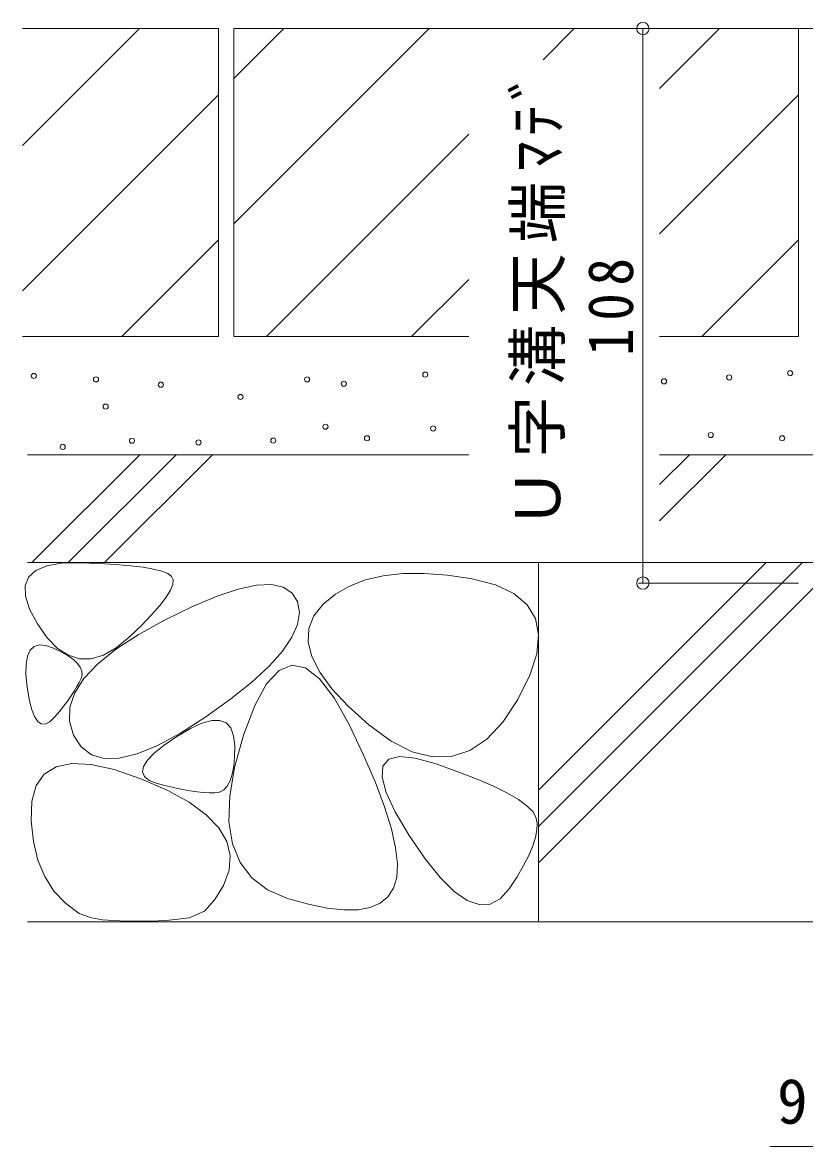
# Model space of a CAD drawing. Units: millimetres, scale not verified. Extents: x -1121 to 1153, y -824 to 816.
# Drawn here: x 388.1 to 540.4, y -514.3 to -295.3 of the extents above; entities that cross this region are included whole.
import ezdxf
from ezdxf.enums import TextEntityAlignment as Align

# ---------------------------------------------------------------- set-up
doc = ezdxf.new("R2010")
doc.units = ezdxf.units.MM
doc.header["$LTSCALE"] = 3
doc.header["$PDMODE"] = 32
doc.header["$PDSIZE"] = 2.4
doc.layers.add('4-4', color=7, linetype='Continuous', lineweight=9)
doc.layers.add('4-E', color=2, linetype='Continuous', lineweight=9)
doc.styles.add('ＭＳ ゴシック', font='')
doc.styles.get('ＭＳ ゴシック').set_extended_font_data('MS Gothic')

msp = doc.modelspace()

# ---------------------------------------------------------------- linework, layer by layer
at = {"layer": '4-4'}
for p, q in [((508.936, -296.5), (508.936, -404.5)), ((508.036, -404.5), (539.22, -404.5)), ((544.257, -514.276), (533.622, -514.276))]:
    msp.add_line(p, q, dxfattribs=at)
for p in [(508.936, -296.5), (508.936, -404.5)]:
    msp.add_point(p, dxfattribs=at)
at = {"layer": '4-E'}
for p, q in [((388.057, -296.5), (426.257, -296.5)), ((388.057, -319.293), (410.85, -296.5)), ((426.257, -296.5), (426.257, -356.5)), ((429.257, -306.24), (438.997, -296.5)), ((429.257, -334.525), (467.282, -296.5)), ((429.257, -296.5), (539.257, -296.5)), ((429.257, -296.5), (429.257, -356.5)), ((489.516, -302.55), (495.566, -296.5)), ((512.177, -308.174), (523.85, -296.5)), ((539.257, -296.5), (539.257, -356.5)), ((539.257, -296.5), (542.257, -296.5)), ((388.057, -347.578), (426.257, -309.378)), ((512.177, -336.458), (539.257, -309.378)), ((435.566, -356.5), (475.003, -317.064)), ((407.419, -356.5), (426.257, -337.662)), ((520.419, -356.5), (539.257, -337.662)), ((463.85, -356.5), (475.003, -345.348)), ((388.057, -356.5), (426.257, -356.5)), ((429.257, -356.5), (475.003, -356.5)), ((512.177, -356.5), (539.257, -356.5)), ((475.003, -379.5), (389.057, -379.5)), ((389.908, -400.5), (410.908, -379.5)), ((396.979, -400.5), (417.979, -379.5)), ((404.05, -400.5), (425.05, -379.5)), ((512.177, -385.303), (517.979, -379.5)), ((512.177, -392.374), (525.05, -379.5)), ((542.257, -379.5), (512.177, -379.5)), ((389.057, -400.5), (559.857, -400.5)), ((488.557, -444.882), (532.939, -400.5)), ((488.557, -451.953), (540.01, -400.5)), ((488.557, -459.024), (547.081, -400.5)), ((488.557, -400.5), (488.557, -470.5)), ((389.057, -470.5), (553.257, -470.5))]:
    msp.add_line(p, q, dxfattribs=at)
for points in [[(417.079, -403.198), (417.404, -403.866), (417.341, -404.767), (416.89, -405.901), (416.052, -407.27), (414.826, -408.871), (413.213, -410.707), (411.212, -412.776), (408.823, -415.078), (406.285, -417.154), (403.834, -418.542), (401.47, -419.244), (399.194, -419.258), (397.006, -418.585), (394.906, -417.225), (392.893, -415.177), (390.967, -412.443), (389.45, -409.564), (388.661, -407.083), (388.6, -405.001), (389.268, -403.317), (390.664, -402.031), (392.789, -401.143), (395.642, -400.654), (399.223, -400.563), (402.955, -400.698), (406.258, -400.889), (409.132, -401.136), (411.578, -401.438), (413.596, -401.795), (415.186, -402.207), (416.347, -402.675)], [(455.529, -432.116), (459.868, -435.283), (464.004, -437.369), (467.938, -438.373), (471.669, -438.296), (475.198, -437.137), (478.524, -434.897), (481.648, -431.575), (484.569, -427.172), (486.898, -422.479), (488.244, -418.289), (488.608, -414.601), (487.989, -411.416), (486.388, -408.733), (483.804, -406.553), (480.238, -404.875), (475.689, -403.7), (470.826, -402.969), (466.314, -402.623), (462.156, -402.663), (458.349, -403.088), (454.896, -403.899), (451.794, -405.095), (449.046, -406.677), (446.649, -408.644), (444.846, -410.901), (443.874, -413.351), (443.736, -415.995), (444.429, -418.832), (445.956, -421.863), (448.314, -425.087), (451.506, -428.505)], [(441.609, -408.116), (442.003, -410.242), (441.648, -412.562), (440.545, -415.078), (438.693, -417.788), (436.093, -420.694), (432.744, -423.794), (428.647, -427.09), (423.801, -430.58), (418.831, -433.775), (414.36, -436.184), (410.389, -437.807), (406.917, -438.644), (403.945, -438.695), (401.472, -437.96), (399.499, -436.439), (398.025, -434.132), (397.233, -431.419), (397.302, -428.678), (398.235, -425.911), (400.029, -423.116), (402.687, -420.295), (406.206, -417.446), (410.589, -414.571), (415.833, -411.668), (421.203, -409.061), (425.958, -407.072), (430.101, -405.701), (433.629, -404.948), (436.545, -404.813), (438.846, -405.296), (440.535, -406.397)], [(399.465, -423.113), (399.11, -423.875), (398.672, -424.687), (398.151, -425.551), (397.547, -426.466), (396.86, -427.432), (396.091, -428.449), (395.239, -429.517), (394.304, -430.636), (393.367, -431.546), (392.507, -431.985), (391.724, -431.953), (391.019, -431.451), (390.391, -430.478), (389.841, -429.034), (389.367, -427.119), (388.972, -424.734), (388.74, -422.323), (388.759, -420.333), (389.028, -418.762), (389.548, -417.612), (390.318, -416.882), (391.339, -416.571), (392.61, -416.681), (394.132, -417.211), (395.657, -417.95), (396.937, -418.689), (397.971, -419.428), (398.76, -420.166), (399.304, -420.904), (399.603, -421.641), (399.657, -422.377)], [(460.338, -463.972), (460.959, -461.869), (461.097, -459.232), (460.749, -456.061), (459.918, -452.356), (458.601, -448.117), (456.801, -443.344), (454.515, -438.037), (451.746, -432.196), (448.788, -426.882), (445.938, -423.157), (443.196, -421.02), (440.562, -420.472), (438.036, -421.512), (435.618, -424.141), (433.308, -428.358), (431.106, -434.164), (429.36, -440.435), (428.421, -446.05), (428.286, -451.007), (428.958, -455.308), (430.434, -458.951), (432.717, -461.938), (435.804, -464.267), (439.698, -465.94), (443.779, -467.085), (447.432, -467.833), (450.655, -468.183), (453.45, -468.136), (455.815, -467.691), (457.752, -466.849), (459.259, -465.609)], [(425.533, -445.405), (424.483, -445.405), (423.331, -445.338), (422.078, -445.204), (420.722, -445.003), (419.265, -444.736), (417.707, -444.402), (416.046, -444.001), (414.284, -443.533), (412.759, -442.952), (411.807, -442.209), (411.429, -441.306), (411.626, -440.241), (412.397, -439.016), (413.742, -437.629), (415.661, -436.082), (418.154, -434.373), (420.762, -432.837), (423.027, -431.807), (424.949, -431.283), (426.527, -431.264), (427.761, -431.751), (428.652, -432.743), (429.199, -434.242), (429.403, -436.246), (429.371, -438.364), (429.209, -440.204), (428.919, -441.766), (428.5, -443.05), (427.952, -444.056), (427.275, -444.784), (426.468, -445.234)], [(488.08, -450.129), (488.303, -451.272), (488.276, -452.587), (488, -454.072), (487.474, -455.729), (486.699, -457.557), (485.674, -459.556), (484.4, -461.726), (482.876, -464.067), (481.13, -466.029), (479.187, -467.059), (477.049, -467.158), (474.715, -466.327), (472.184, -464.564), (469.458, -461.87), (466.536, -458.245), (463.418, -453.689), (460.686, -449.078), (458.92, -445.286), (458.12, -442.314), (458.288, -440.162), (459.421, -438.829), (461.522, -438.317), (464.589, -438.624), (468.623, -439.751), (472.879, -441.258), (476.614, -442.705), (479.828, -444.092), (482.521, -445.42), (484.693, -446.687), (486.343, -447.894), (487.472, -449.042)]]:
    msp.add_lwpolyline(points, close=True, dxfattribs=at)
for points in [[(399.108, -468.881), (396.43, -466.897), (394.197, -464.504), (392.41, -461.701), (391.068, -458.489), (390.172, -454.867), (389.721, -450.836), (389.856, -447.001), (390.717, -443.969), (392.304, -441.739), (394.617, -440.312), (397.656, -439.687), (401.421, -439.865), (405.912, -440.846), (411.129, -442.628), (416.263, -444.864), (420.504, -447.203), (423.853, -449.646), (426.309, -452.192), (427.873, -454.842), (428.544, -457.595), (428.323, -460.452), (427.209, -463.412)], [(427.209, -463.412), (425.51, -466.176), (423.531, -468.443)], [(423.531, -468.443), (420.562, -469.696), (416.626, -470.199), (413.38, -470.365)], [(399.108, -468.881), (401.518, -469.713), (403.66, -470.122)], [(403.66, -470.122), (408.099, -470.368), (413.38, -470.365)]]:
    msp.add_lwpolyline(points, dxfattribs=at)
at = {"layer": '4-E', "color": 7}
for centre in [(466.525, -363.9), (537.605, -363.616), (390.271, -364.156), (402.383, -364.838), (415.007, -365.862), (443.496, -364.838), (450.66, -365.691), (513.04, -365.208), (525.735, -364.455), (430.531, -368.25), (404.259, -370.127), (447.078, -374.05), (468.061, -374.391), (409.377, -376.78), (422.342, -377.121), (436.917, -376.739), (455.178, -376.304), (522.138, -375.671), (536.048, -376.304), (395.9, -377.974)]:
    msp.add_circle(centre, 0.5, dxfattribs=at)

# ---------------------------------------------------------------- texts
at = {"layer": '4-4', "color": 2, "style": 'ＭＳ ゴシック'}
msp.add_text('9', height=8.798, dxfattribs=at).set_placement((535.055, -512.476), align=Align.BOTTOM_LEFT)
at = {"layer": '4-4', "color": 2, "char_height": 8.798, "attachment_point": 7, "rotation": 90, "style": 'ＭＳ ゴシック'}
for s, insert in [('\\T1.16;Ｕ字溝天端ﾏﾃﾞ', (493.78, -394)), ('\\T1.27;\\W0.9;108', (507.136, -360.25))]:
    msp.add_mtext(s, dxfattribs=dict(at, insert=insert))

doc.saveas('drawing.dxf')
